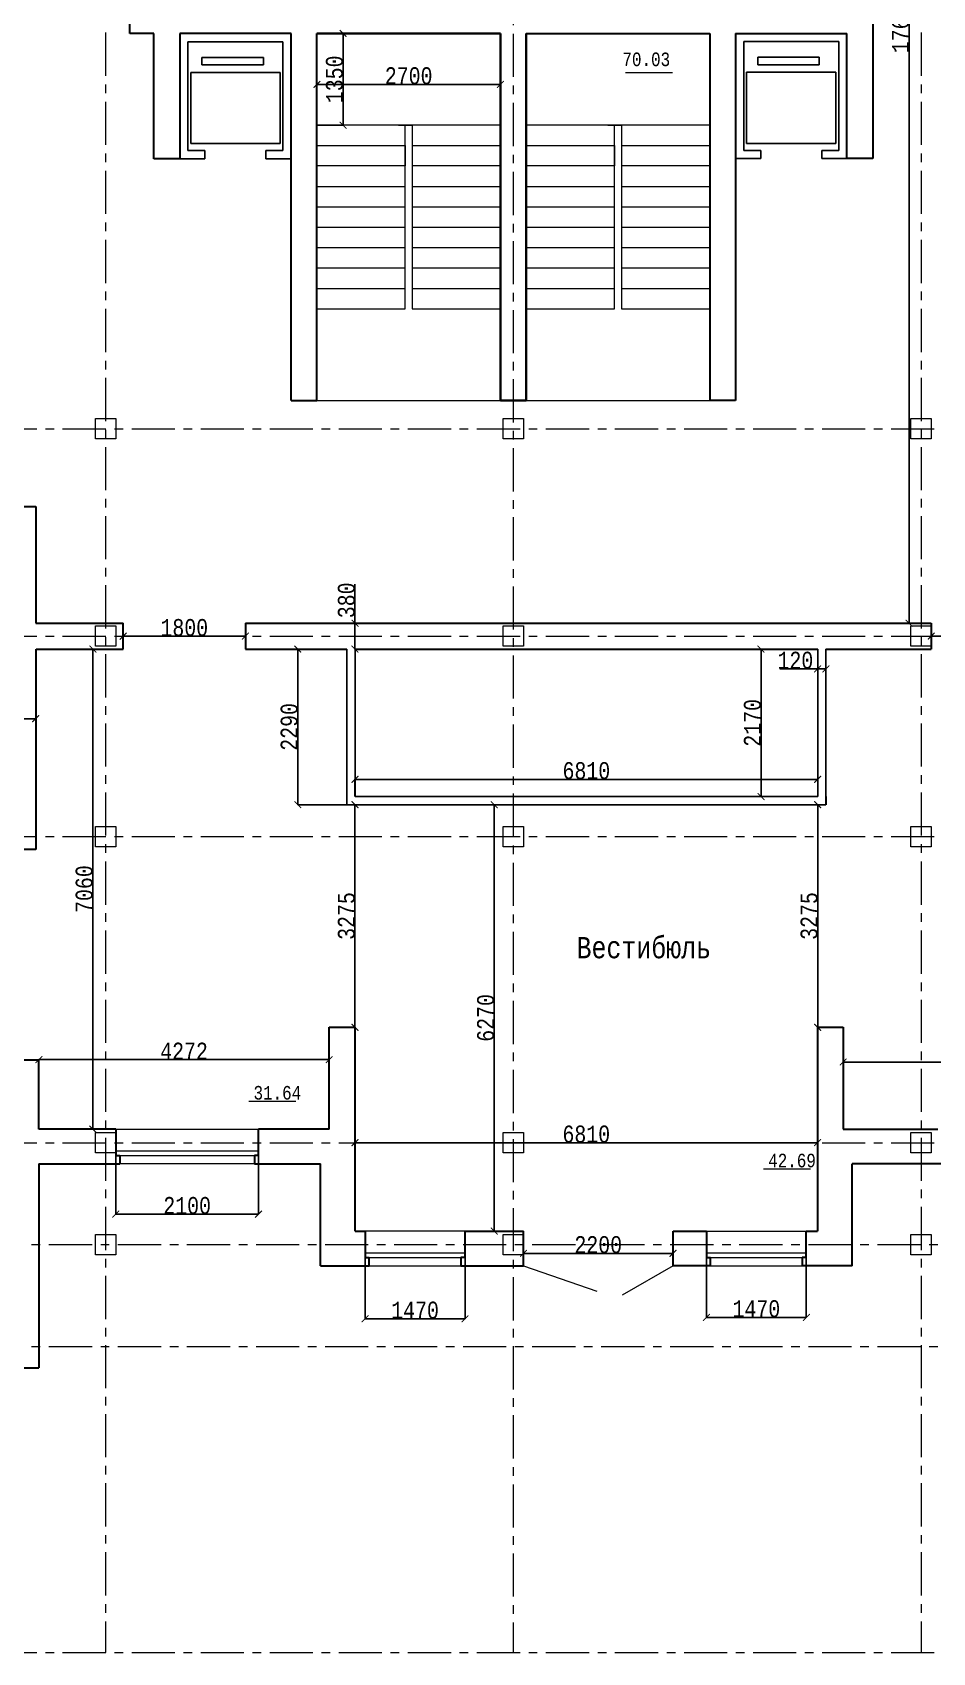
# Model space of a CAD drawing. Header units: millimetres. Extents: x -689206 to 4969298, y -1019800 to 703299.
# Drawn here: x 335477 to 348724, y 657158 to 680988 of the extents above; entities that cross this region are included whole.
import ezdxf

# ---------------------------------------------------------------- set-up
doc = ezdxf.new("R2010")
doc.units = ezdxf.units.MM
doc.linetypes.add('осеваяX2', pattern=[101.6, 63.5, -12.7, 12.7, -12.7])
for name, color, linetype, lineweight in [('несущие', 7, 'Continuous', 30), ('ОКНА', 250, 'Continuous', 20), ('РАЗМЕРЫ', 7, 'Continuous', 9), ('стены', 7, 'Continuous', 20)]:
    doc.layers.add(name, color=color, linetype=linetype, lineweight=lineweight)
doc.styles.add('Аннотативный', font='isocteur.ttf', dxfattribs={"width": 0.7, "height": 250})
doc.dimstyles.new('Аннотативный', dxfattribs={"dimscale": 0, "dimtxt": 250, "dimasz": 100, "dimexe": 1.25, "dimexo": 0.625, "dimtad": 1, "dimdec": 0, "dimtxsty": 'Аннотативный', "dimblk": 'ARCHTICK', "dimcen": 2.5, "dimadec": 0, "dimazin": 0, "dimtfac": 1, "dimtdec": 0, "dimtmove": 0, "dimatfit": 3, "dimfxl": 1, "dimarcsym": 0})

# ---------------------------------------------------------------- blocks, each defined once
blk = doc.blocks.new('_ArchTick')
at = {"color": 0, "linetype": 'ByBlock', "const_width": 0.15}
blk.add_lwpolyline([(-0.5, -0.5), (0.5, 0.5)], dxfattribs=at)
blk = doc.blocks.new('*D90')
at = {"layer": 'Defpoints', "color": 0, "lineweight": 20, "transparency": 16777216}
for p in [(347033, 671918), (346199, 669749), (347033, 669749)]:
    blk.add_point(p, dxfattribs=at)
at = {"layer": 'стены', "color": 0, "lineweight": -2, "transparency": 16777216}
for p, q in [((347033, 671918), (346198, 671918)), ((346199, 671918), (346199, 669749)), ((347033, 669749), (346198, 669749))]:
    blk.add_line(p, q, dxfattribs=at)
at = {"layer": 'стены', "color": 0, "lineweight": -2, "transparency": 16777216, "xscale": 100, "yscale": 100, "zscale": 100}
for p, rotation in [((346199, 671918), 90), ((346199, 669749), 270)]:
    blk.add_blockref('_ArchTick', p, dxfattribs=dict(at, rotation=rotation))
at = {"layer": 'стены', "color": 0, "lineweight": 13, "transparency": 16777216, "insert": (346074, 670833), "char_height": 250, "attachment_point": 5, "rotation": 90, "style": 'Аннотативный'}
blk.add_mtext('2170', dxfattribs=at)
blk = doc.blocks.new('*D91')
at = {"layer": 'Defpoints', "color": 0, "lineweight": 20, "transparency": 16777216}
for p in [(340224, 670002), (340224, 669749), (347033, 669749)]:
    blk.add_point(p, dxfattribs=at)
at = {"layer": 'стены', "color": 0, "lineweight": -2, "transparency": 16777216}
for p, q in [((340224, 669750), (340224, 670003)), ((347033, 670002), (340224, 670002)), ((347033, 669750), (347033, 670003))]:
    blk.add_line(p, q, dxfattribs=at)
at = {"layer": 'стены', "color": 0, "lineweight": -2, "transparency": 16777216, "xscale": 100, "yscale": 100, "zscale": 100, "rotation": 180}
blk.add_blockref('_ArchTick', (340224, 670002), dxfattribs=at)
at = {"layer": 'стены', "color": 0, "lineweight": -2, "transparency": 16777216, "xscale": 100, "yscale": 100, "zscale": 100}
blk.add_blockref('_ArchTick', (347033, 670002), dxfattribs=at)
at = {"layer": 'стены', "color": 0, "lineweight": 13, "transparency": 16777216, "insert": (343629, 670128), "char_height": 250, "attachment_point": 5, "style": 'Аннотативный'}
blk.add_mtext('6810', dxfattribs=at)
blk = doc.blocks.new('*D89')
at = {"layer": 'Defpoints', "color": 0, "lineweight": 20, "transparency": 16777216}
for p in [(336812, 672108), (336812, 672108), (338612, 672108)]:
    blk.add_point(p, dxfattribs=at)
at = {"layer": 'стены', "color": 0, "lineweight": -2, "transparency": 16777216}
for p, q in [((336812, 672108), (336812, 672109)), ((338612, 672108), (336812, 672108)), ((338612, 672108), (338612, 672109))]:
    blk.add_line(p, q, dxfattribs=at)
at = {"layer": 'стены', "color": 0, "lineweight": -2, "transparency": 16777216, "xscale": 100, "yscale": 100, "zscale": 100, "rotation": 180}
blk.add_blockref('_ArchTick', (336812, 672108), dxfattribs=at)
at = {"layer": 'стены', "color": 0, "lineweight": -2, "transparency": 16777216, "xscale": 100, "yscale": 100, "zscale": 100}
blk.add_blockref('_ArchTick', (338612, 672108), dxfattribs=at)
at = {"layer": 'стены', "color": 0, "lineweight": 13, "transparency": 16777216, "insert": (337712, 672233), "char_height": 250, "attachment_point": 5, "style": 'Аннотативный'}
blk.add_mtext('1800', dxfattribs=at)
blk = doc.blocks.new('*D97')
at = {"layer": 'Defpoints', "color": 0, "lineweight": 20, "transparency": 16777216}
for p in [(339382, 671918), (340104, 671918), (340104, 669629)]:
    blk.add_point(p, dxfattribs=at)
at = {"layer": 'стены', "color": 0, "lineweight": -2, "transparency": 16777216}
for p, q in [((340104, 671918), (339381, 671918)), ((339382, 669629), (339382, 671918)), ((340104, 669629), (339381, 669629))]:
    blk.add_line(p, q, dxfattribs=at)
at = {"layer": 'стены', "color": 0, "lineweight": -2, "transparency": 16777216, "xscale": 100, "yscale": 100, "zscale": 100}
for p, rotation in [((339382, 671918), 90), ((339382, 669629), 270)]:
    blk.add_blockref('_ArchTick', p, dxfattribs=dict(at, rotation=rotation))
at = {"layer": 'стены', "color": 0, "lineweight": 13, "transparency": 16777216, "insert": (339257, 670773), "char_height": 250, "attachment_point": 5, "rotation": 90, "style": 'Аннотативный'}
blk.add_mtext('2290', dxfattribs=at)
blk = doc.blocks.new('*D98')
at = {"layer": 'Defpoints', "color": 0, "lineweight": 20, "transparency": 16777216}
for p in [(339844, 665879), (335572, 665188), (339844, 665188)]:
    blk.add_point(p, dxfattribs=at)
at = {"layer": 'стены', "color": 0, "lineweight": -2, "transparency": 16777216}
for p, q in [((335572, 665188), (335572, 665880)), ((335572, 665879), (339844, 665879)), ((339844, 665188), (339844, 665880))]:
    blk.add_line(p, q, dxfattribs=at)
at = {"layer": 'стены', "color": 0, "lineweight": -2, "transparency": 16777216, "xscale": 100, "yscale": 100, "zscale": 100, "rotation": 180}
blk.add_blockref('_ArchTick', (335572, 665879), dxfattribs=at)
at = {"layer": 'стены', "color": 0, "lineweight": -2, "transparency": 16777216, "xscale": 100, "yscale": 100, "zscale": 100}
blk.add_blockref('_ArchTick', (339844, 665879), dxfattribs=at)
at = {"layer": 'стены', "color": 0, "lineweight": 13, "transparency": 16777216, "insert": (337708, 666004), "char_height": 250, "attachment_point": 5, "style": 'Аннотативный'}
blk.add_mtext('4272', dxfattribs=at)
blk = doc.blocks.new('*D99')
at = {"layer": 'Defpoints', "color": 0, "lineweight": 20, "transparency": 16777216}
for p in [(351681, 665844), (347409, 665176), (351681, 665176)]:
    blk.add_point(p, dxfattribs=at)
at = {"layer": 'стены', "color": 0, "lineweight": -2, "transparency": 16777216}
for p, q in [((347409, 665177), (347409, 665845)), ((347409, 665844), (351681, 665844)), ((351681, 665177), (351681, 665845))]:
    blk.add_line(p, q, dxfattribs=at)
at = {"layer": 'стены', "color": 0, "lineweight": -2, "transparency": 16777216, "xscale": 100, "yscale": 100, "zscale": 100, "rotation": 180}
blk.add_blockref('_ArchTick', (347409, 665844), dxfattribs=at)
at = {"layer": 'стены', "color": 0, "lineweight": -2, "transparency": 16777216, "xscale": 100, "yscale": 100, "zscale": 100}
blk.add_blockref('_ArchTick', (351681, 665844), dxfattribs=at)
at = {"layer": 'стены', "color": 0, "lineweight": 13, "transparency": 16777216, "insert": (349545, 665969), "char_height": 250, "attachment_point": 5, "style": 'Аннотативный'}
blk.add_mtext('4272', dxfattribs=at)
blk = doc.blocks.new('*D61')
at = {"layer": 'Defpoints', "color": 0, "lineweight": 20, "transparency": 16777216}
for p in [(340224, 669629), (340224, 669629), (340224, 666355)]:
    blk.add_point(p, dxfattribs=at)
at = {"layer": 'стены', "color": 0, "lineweight": -2, "transparency": 16777216}
for p, q in [((340224, 666355), (340224, 669629)), ((340225, 669629), (340226, 669629)), ((340225, 666355), (340226, 666355))]:
    blk.add_line(p, q, dxfattribs=at)
at = {"layer": 'стены', "color": 0, "lineweight": -2, "transparency": 16777216, "xscale": 100, "yscale": 100, "zscale": 100}
for p, rotation in [((340224, 669629), 90), ((340224, 666355), 270)]:
    blk.add_blockref('_ArchTick', p, dxfattribs=dict(at, rotation=rotation))
at = {"layer": 'стены', "color": 0, "lineweight": 13, "transparency": 16777216, "insert": (340099, 667992), "char_height": 250, "attachment_point": 5, "rotation": 90, "style": 'Аннотативный'}
blk.add_mtext('3275', dxfattribs=at)
blk = doc.blocks.new('*D62')
at = {"layer": 'Defpoints', "color": 0, "lineweight": 20, "transparency": 16777216}
for p in [(347033, 669629), (347033, 669629), (347031, 666355)]:
    blk.add_point(p, dxfattribs=at)
at = {"layer": 'стены', "color": 0, "lineweight": -2, "transparency": 16777216}
for p, q in [((347033, 666355), (347033, 669629)), ((347034, 669629), (347034, 669629)), ((347032, 666355), (347034, 666355))]:
    blk.add_line(p, q, dxfattribs=at)
at = {"layer": 'стены', "color": 0, "lineweight": -2, "transparency": 16777216, "xscale": 100, "yscale": 100, "zscale": 100}
for p, rotation in [((347033, 669629), 90), ((347033, 666355), 270)]:
    blk.add_blockref('_ArchTick', p, dxfattribs=dict(at, rotation=rotation))
at = {"layer": 'стены', "color": 0, "lineweight": 13, "transparency": 16777216, "insert": (346908, 667992), "char_height": 250, "attachment_point": 5, "rotation": 90, "style": 'Аннотативный'}
blk.add_mtext('3275', dxfattribs=at)
blk = doc.blocks.new('*D71')
at = {"layer": 'Defpoints', "color": 0, "lineweight": 20, "transparency": 16777216}
for p in [(347033, 671918), (347153, 671918), (347033, 671626)]:
    blk.add_point(p, dxfattribs=at)
at = {"layer": 'стены', "color": 0, "lineweight": -2, "transparency": 16777216}
for p, q in [((347033, 671917), (347033, 671625)), ((347153, 671917), (347153, 671625)), ((347033, 671626), (346477, 671626)), ((347153, 671626), (347033, 671626))]:
    blk.add_line(p, q, dxfattribs=at)
at = {"layer": 'стены', "color": 0, "lineweight": -2, "transparency": 16777216, "xscale": 100, "yscale": 100, "zscale": 100, "rotation": 180}
blk.add_blockref('_ArchTick', (347033, 671626), dxfattribs=at)
at = {"layer": 'стены', "color": 0, "lineweight": -2, "transparency": 16777216, "xscale": 100, "yscale": 100, "zscale": 100}
blk.add_blockref('_ArchTick', (347153, 671626), dxfattribs=at)
at = {"layer": 'стены', "color": 0, "lineweight": 20, "transparency": 16777216, "insert": (346705, 671752), "char_height": 250, "attachment_point": 5, "style": 'Аннотативный'}
blk.add_mtext('120', dxfattribs=at)
blk = doc.blocks.new('*D72')
at = {"layer": 'Defpoints', "color": 0, "lineweight": 20, "transparency": 16777216}
for p in [(340224, 672298), (340224, 672298), (340224, 671918)]:
    blk.add_point(p, dxfattribs=at)
at = {"layer": 'стены', "color": 0, "lineweight": -2, "transparency": 16777216}
for p, q in [((340224, 672298), (340224, 672872)), ((340224, 671918), (340224, 672298)), ((340225, 672298), (340226, 672298)), ((340225, 671918), (340226, 671918))]:
    blk.add_line(p, q, dxfattribs=at)
at = {"layer": 'стены', "color": 0, "lineweight": -2, "transparency": 16777216, "xscale": 100, "yscale": 100, "zscale": 100}
for p, rotation in [((340224, 672298), 90), ((340224, 671918), 270)]:
    blk.add_blockref('_ArchTick', p, dxfattribs=dict(at, rotation=rotation))
at = {"layer": 'стены', "color": 0, "lineweight": 13, "transparency": 16777216, "insert": (340099, 672635), "char_height": 250, "attachment_point": 5, "rotation": 90, "style": 'Аннотативный'}
blk.add_mtext('380', dxfattribs=at)
blk = doc.blocks.new('*D187')
at = {"layer": 'Defpoints', "color": 0, "lineweight": 20, "transparency": 16777216}
for p in [(339664, 680223), (339664, 679623), (342364, 679623)]:
    blk.add_point(p, dxfattribs=at)
at = {"layer": 'РАЗМЕРЫ', "color": 0, "lineweight": -2, "transparency": 16777216}
for p, q in [((339664, 679624), (339664, 680225)), ((342364, 680223), (339664, 680223)), ((342364, 679624), (342364, 680225))]:
    blk.add_line(p, q, dxfattribs=at)
at = {"layer": 'РАЗМЕРЫ', "color": 0, "lineweight": -2, "transparency": 16777216, "xscale": 100, "yscale": 100, "zscale": 100, "rotation": 180}
blk.add_blockref('_ArchTick', (339664, 680223), dxfattribs=at)
at = {"layer": 'РАЗМЕРЫ', "color": 0, "lineweight": -2, "transparency": 16777216, "xscale": 100, "yscale": 100, "zscale": 100}
blk.add_blockref('_ArchTick', (342364, 680223), dxfattribs=at)
at = {"layer": 'РАЗМЕРЫ', "color": 0, "lineweight": 13, "transparency": 16777216, "insert": (341014, 680349), "char_height": 250, "attachment_point": 5, "style": 'Аннотативный'}
blk.add_mtext('2700', dxfattribs=at)
blk = doc.blocks.new('*D188')
at = {"layer": 'Defpoints', "color": 0, "lineweight": 20, "transparency": 16777216}
for p in [(339664, 680973), (340049, 680973), (339664, 679623)]:
    blk.add_point(p, dxfattribs=at)
at = {"layer": 'РАЗМЕРЫ', "color": 0, "lineweight": -2, "transparency": 16777216}
for p, q in [((339665, 680973), (340050, 680973)), ((340049, 679623), (340049, 680973)), ((339665, 679623), (340050, 679623))]:
    blk.add_line(p, q, dxfattribs=at)
at = {"layer": 'РАЗМЕРЫ', "color": 0, "lineweight": -2, "transparency": 16777216, "xscale": 100, "yscale": 100, "zscale": 100}
for p, rotation in [((340049, 680973), 90), ((340049, 679623), 270)]:
    blk.add_blockref('_ArchTick', p, dxfattribs=dict(at, rotation=rotation))
at = {"layer": 'РАЗМЕРЫ', "color": 0, "lineweight": 13, "transparency": 16777216, "insert": (339923, 680298), "char_height": 250, "attachment_point": 5, "rotation": 90, "style": 'Аннотативный'}
blk.add_mtext('1350', dxfattribs=at)
blk = doc.blocks.new('*D223')
at = {"layer": 'Defpoints', "color": 0, "lineweight": 20, "transparency": 16777216}
for p in [(340224, 664658), (340224, 664658), (347031, 664658)]:
    blk.add_point(p, dxfattribs=at)
at = {"layer": 'РАЗМЕРЫ', "color": 0, "lineweight": -2, "transparency": 16777216}
for p, q in [((340224, 664658), (340224, 664659)), ((347031, 664658), (340224, 664658)), ((347031, 664658), (347031, 664659))]:
    blk.add_line(p, q, dxfattribs=at)
at = {"layer": 'РАЗМЕРЫ', "color": 0, "lineweight": -2, "transparency": 16777216, "xscale": 100, "yscale": 100, "zscale": 100, "rotation": 180}
blk.add_blockref('_ArchTick', (340224, 664658), dxfattribs=at)
at = {"layer": 'РАЗМЕРЫ', "color": 0, "lineweight": -2, "transparency": 16777216, "xscale": 100, "yscale": 100, "zscale": 100}
blk.add_blockref('_ArchTick', (347031, 664658), dxfattribs=at)
at = {"layer": 'РАЗМЕРЫ', "color": 0, "lineweight": 13, "transparency": 16777216, "insert": (343628, 664783), "char_height": 250, "attachment_point": 5, "style": 'Аннотативный'}
blk.add_mtext('6810', dxfattribs=at)
blk = doc.blocks.new('*D224')
at = {"layer": 'Defpoints', "color": 0, "lineweight": 20, "transparency": 16777216}
for p in [(342274, 669629), (342274, 669629), (342274, 663358)]:
    blk.add_point(p, dxfattribs=at)
at = {"layer": 'РАЗМЕРЫ', "color": 0, "lineweight": -2, "transparency": 16777216}
for p, q in [((342274, 669629), (342275, 669629)), ((342274, 663358), (342274, 669629)), ((342274, 663358), (342275, 663358))]:
    blk.add_line(p, q, dxfattribs=at)
at = {"layer": 'РАЗМЕРЫ', "color": 0, "lineweight": -2, "transparency": 16777216, "xscale": 100, "yscale": 100, "zscale": 100}
for p, rotation in [((342274, 669629), 90), ((342274, 663358), 270)]:
    blk.add_blockref('_ArchTick', p, dxfattribs=dict(at, rotation=rotation))
at = {"layer": 'РАЗМЕРЫ', "color": 0, "lineweight": 13, "transparency": 16777216, "insert": (342148, 666493), "char_height": 250, "attachment_point": 5, "rotation": 90, "style": 'Аннотативный'}
blk.add_mtext('6270', dxfattribs=at)
blk = doc.blocks.new('*D247')
at = {"layer": 'Defpoints', "color": 0, "linetype": 'ByBlock', "lineweight": 20, "transparency": 16777216}
for p in [(340373, 663358), (341843, 663358), (341843, 662067)]:
    blk.add_point(p, dxfattribs=at)
at = {"layer": 'РАЗМЕРЫ', "color": 0, "linetype": 'ByBlock', "lineweight": -2, "transparency": 16777216}
for p, q in [((340373, 663357), (340373, 662066)), ((341843, 663357), (341843, 662066)), ((340373, 662067), (341843, 662067))]:
    blk.add_line(p, q, dxfattribs=at)
at = {"layer": 'РАЗМЕРЫ', "color": 0, "linetype": 'ByBlock', "lineweight": -2, "transparency": 16777216, "xscale": 100, "yscale": 100, "zscale": 100, "rotation": 180}
blk.add_blockref('_ArchTick', (340373, 662067), dxfattribs=at)
at = {"layer": 'РАЗМЕРЫ', "color": 0, "linetype": 'ByBlock', "lineweight": -2, "transparency": 16777216, "xscale": 100, "yscale": 100, "zscale": 100}
blk.add_blockref('_ArchTick', (341843, 662067), dxfattribs=at)
at = {"layer": 'РАЗМЕРЫ', "color": 0, "linetype": 'ByBlock', "lineweight": 13, "transparency": 16777216, "insert": (341108, 662193), "char_height": 250, "attachment_point": 5, "style": 'Аннотативный'}
blk.add_mtext('1470', dxfattribs=at)
blk = doc.blocks.new('*D248')
at = {"layer": 'Defpoints', "color": 0, "linetype": 'ByBlock', "lineweight": 20, "transparency": 16777216}
for p in [(345396, 663358), (346866, 663358), (346866, 662088)]:
    blk.add_point(p, dxfattribs=at)
at = {"layer": 'РАЗМЕРЫ', "color": 0, "linetype": 'ByBlock', "lineweight": -2, "transparency": 16777216}
for p, q in [((345396, 663357), (345396, 662087)), ((346866, 663357), (346866, 662087)), ((345396, 662088), (346866, 662088))]:
    blk.add_line(p, q, dxfattribs=at)
at = {"layer": 'РАЗМЕРЫ', "color": 0, "linetype": 'ByBlock', "lineweight": -2, "transparency": 16777216, "xscale": 100, "yscale": 100, "zscale": 100, "rotation": 180}
blk.add_blockref('_ArchTick', (345396, 662088), dxfattribs=at)
at = {"layer": 'РАЗМЕРЫ', "color": 0, "linetype": 'ByBlock', "lineweight": -2, "transparency": 16777216, "xscale": 100, "yscale": 100, "zscale": 100}
blk.add_blockref('_ArchTick', (346866, 662088), dxfattribs=at)
at = {"layer": 'РАЗМЕРЫ', "color": 0, "linetype": 'ByBlock', "lineweight": 13, "transparency": 16777216, "insert": (346131, 662214), "char_height": 250, "attachment_point": 5, "style": 'Аннотативный'}
blk.add_mtext('1470', dxfattribs=at)
blk = doc.blocks.new('*D263')
at = {"layer": 'Defpoints', "color": 0, "linetype": 'ByBlock', "lineweight": 20, "transparency": 16777216}
for p in [(342704, 663158), (342704, 663030), (344904, 663103)]:
    blk.add_point(p, dxfattribs=at)
at = {"layer": 'РАЗМЕРЫ', "color": 0, "linetype": 'ByBlock', "lineweight": -2, "transparency": 16777216}
for p, q in [((342704, 663157), (342704, 663029)), ((344904, 663030), (342704, 663030)), ((344904, 663102), (344904, 663029))]:
    blk.add_line(p, q, dxfattribs=at)
at = {"layer": 'РАЗМЕРЫ', "color": 0, "linetype": 'ByBlock', "lineweight": -2, "transparency": 16777216, "xscale": 100, "yscale": 100, "zscale": 100, "rotation": 180}
blk.add_blockref('_ArchTick', (342704, 663030), dxfattribs=at)
at = {"layer": 'РАЗМЕРЫ', "color": 0, "linetype": 'ByBlock', "lineweight": -2, "transparency": 16777216, "xscale": 100, "yscale": 100, "zscale": 100}
blk.add_blockref('_ArchTick', (344904, 663030), dxfattribs=at)
at = {"layer": 'РАЗМЕРЫ', "color": 0, "linetype": 'ByBlock', "lineweight": 13, "transparency": 16777216, "insert": (343804, 663156), "char_height": 250, "attachment_point": 5, "style": 'Аннотативный'}
blk.add_mtext('2200', dxfattribs=at)
blk = doc.blocks.new('*D264')
at = {"layer": 'Defpoints', "color": 0, "linetype": 'ByBlock', "lineweight": 20, "transparency": 16777216}
for p in [(336704, 664858), (338804, 664858), (338804, 663607)]:
    blk.add_point(p, dxfattribs=at)
at = {"layer": 'РАЗМЕРЫ', "color": 0, "linetype": 'ByBlock', "lineweight": -2, "transparency": 16777216}
for p, q in [((336704, 664857), (336704, 663605)), ((338804, 664857), (338804, 663605)), ((336704, 663607), (338804, 663607))]:
    blk.add_line(p, q, dxfattribs=at)
at = {"layer": 'РАЗМЕРЫ', "color": 0, "linetype": 'ByBlock', "lineweight": -2, "transparency": 16777216, "xscale": 100, "yscale": 100, "zscale": 100, "rotation": 180}
blk.add_blockref('_ArchTick', (336704, 663607), dxfattribs=at)
at = {"layer": 'РАЗМЕРЫ', "color": 0, "linetype": 'ByBlock', "lineweight": -2, "transparency": 16777216, "xscale": 100, "yscale": 100, "zscale": 100}
blk.add_blockref('_ArchTick', (338804, 663607), dxfattribs=at)
at = {"layer": 'РАЗМЕРЫ', "color": 0, "linetype": 'ByBlock', "lineweight": 13, "transparency": 16777216, "insert": (337754, 663732), "char_height": 250, "attachment_point": 5, "style": 'Аннотативный'}
blk.add_mtext('2100', dxfattribs=at)
blk = doc.blocks.new('*D281')
at = {"layer": 'Defpoints', "color": 0, "linetype": 'ByBlock', "lineweight": 20, "transparency": 16777216}
for p in [(336139, 671918), (336366, 671918), (336138, 664858)]:
    blk.add_point(p, dxfattribs=at)
at = {"layer": 'РАЗМЕРЫ', "color": 0, "linetype": 'ByBlock', "lineweight": -2, "transparency": 16777216}
for p, q in [((336139, 671918), (336367, 671918)), ((336365, 664858), (336366, 671918)), ((336139, 664858), (336367, 664858))]:
    blk.add_line(p, q, dxfattribs=at)
at = {"layer": 'РАЗМЕРЫ', "color": 0, "linetype": 'ByBlock', "lineweight": -2, "transparency": 16777216, "xscale": 100, "yscale": 100, "zscale": 100}
for p, rotation in [((336366, 671918), 89.99630299813984), ((336365, 664858), 269.9963029981398)]:
    blk.add_blockref('_ArchTick', p, dxfattribs=dict(at, rotation=rotation))
at = {"layer": 'РАЗМЕРЫ', "color": 0, "linetype": 'ByBlock', "lineweight": 13, "transparency": 16777216, "insert": (336240, 668388), "char_height": 250, "attachment_point": 5, "rotation": 89.9963, "style": 'Аннотативный'}
blk.add_mtext('7060', dxfattribs=at)
blk = doc.blocks.new('*D283')
at = {"layer": 'Defpoints', "color": 0, "linetype": 'ByBlock', "lineweight": 20, "transparency": 16777216}
for p in [(335149, 670894), (335149, 670894), (335525, 670893)]:
    blk.add_point(p, dxfattribs=at)
at = {"layer": 'РАЗМЕРЫ', "color": 0, "linetype": 'ByBlock', "lineweight": -2, "transparency": 16777216}
for p, q in [((335149, 670894), (334575, 670894)), ((335149, 670895), (335149, 670896)), ((335525, 670894), (335149, 670894)), ((335525, 670894), (335525, 670896))]:
    blk.add_line(p, q, dxfattribs=at)
at = {"layer": 'РАЗМЕРЫ', "color": 0, "linetype": 'ByBlock', "lineweight": -2, "transparency": 16777216, "xscale": 100, "yscale": 100, "zscale": 100, "rotation": 180}
blk.add_blockref('_ArchTick', (335149, 670894), dxfattribs=at)
at = {"layer": 'РАЗМЕРЫ', "color": 0, "linetype": 'ByBlock', "lineweight": -2, "transparency": 16777216, "xscale": 100, "yscale": 100, "zscale": 100}
blk.add_blockref('_ArchTick', (335525, 670894), dxfattribs=at)
at = {"layer": 'РАЗМЕРЫ', "color": 0, "linetype": 'ByBlock', "lineweight": 13, "transparency": 16777216, "insert": (334812, 671020), "char_height": 250, "attachment_point": 5, "style": 'Аннотативный'}
blk.add_mtext('380', dxfattribs=at)
blk = doc.blocks.new('*D286')
at = {"layer": 'Defpoints', "color": 0, "linetype": 'ByBlock', "lineweight": 20, "transparency": 16777216}
for p in [(342554, 689942), (348379, 689942), (342554, 672298)]:
    blk.add_point(p, dxfattribs=at)
at = {"layer": 'РАЗМЕРЫ', "color": 0, "linetype": 'ByBlock', "lineweight": -2, "transparency": 16777216}
for p, q in [((342555, 689942), (348380, 689942)), ((348379, 672298), (348379, 689942)), ((342555, 672298), (348380, 672298))]:
    blk.add_line(p, q, dxfattribs=at)
at = {"layer": 'РАЗМЕРЫ', "color": 0, "linetype": 'ByBlock', "lineweight": -2, "transparency": 16777216, "xscale": 100, "yscale": 100, "zscale": 100}
for p, rotation in [((348379, 689942), 90), ((348379, 672298), 270)]:
    blk.add_blockref('_ArchTick', p, dxfattribs=dict(at, rotation=rotation))
at = {"layer": 'РАЗМЕРЫ', "color": 0, "linetype": 'ByBlock', "lineweight": 13, "transparency": 16777216, "insert": (348253, 681120), "char_height": 250, "attachment_point": 5, "rotation": 90, "style": 'Аннотативный'}
blk.add_mtext('17645', dxfattribs=at)
blk = doc.blocks.new('*D483')
at = {"layer": 'Defpoints', "color": 0, "linetype": 'ByBlock', "lineweight": 20, "transparency": 16777216}
for p in [(348704, 672109), (348704, 672109), (350504, 672108)]:
    blk.add_point(p, dxfattribs=at)
at = {"layer": 'РАЗМЕРЫ', "color": 0, "linetype": 'ByBlock', "lineweight": -2, "transparency": 16777216}
for p, q in [((348704, 672109), (348704, 672110)), ((350504, 672109), (348704, 672109)), ((350504, 672108), (350504, 672110))]:
    blk.add_line(p, q, dxfattribs=at)
at = {"layer": 'РАЗМЕРЫ', "color": 0, "linetype": 'ByBlock', "lineweight": -2, "transparency": 16777216, "xscale": 100, "yscale": 100, "zscale": 100, "rotation": 180}
blk.add_blockref('_ArchTick', (348704, 672109), dxfattribs=at)
at = {"layer": 'РАЗМЕРЫ', "color": 0, "linetype": 'ByBlock', "lineweight": -2, "transparency": 16777216, "xscale": 100, "yscale": 100, "zscale": 100}
blk.add_blockref('_ArchTick', (350504, 672109), dxfattribs=at)
at = {"layer": 'РАЗМЕРЫ', "color": 0, "linetype": 'ByBlock', "lineweight": 20, "transparency": 16777216, "insert": (349604, 672234), "char_height": 250, "attachment_point": 5, "style": 'Аннотативный'}
blk.add_mtext('1800', dxfattribs=at)

msp = doc.modelspace()

# ---------------------------------------------------------------- linework, layer by layer
at = {"layer": 'несущие'}
for p, q in [((336908.4, 680969.7), (336908.4, 681349.8)), ((347844.2, 681349.8), (347844.2, 679133.4)), ((337264.2, 680969.7), (336908.4, 680969.7)), ((337264.2, 679129.7), (337264.2, 680969.7)), ((339284.2, 680969.7), (337644.2, 680969.7)), ((337644.2, 680969.7), (337644.2, 679129.7)), ((339284.2, 680969.7), (339284.2, 680973.4)), ((339284.2, 675573.4), (339284.2, 680969.7)), ((339664.2, 675573.4), (339664.2, 680973.4)), ((339664.2, 680973.4), (342364.2, 680973.4)), ((342364.2, 680973.4), (339664.2, 680973.4)), ((339664.2, 680973.4), (341014.2, 680973.4)), ((342364.2, 680973.4), (342364.2, 675573.4)), ((342364.2, 680969.7), (342364.2, 680973.4)), ((342364.2, 675573.4), (342364.2, 680969.7)), ((342744.2, 675573.4), (342744.2, 680973.4)), ((342744.2, 680973.4), (345444.2, 680973.4)), ((342744.2, 680973.4), (342744.2, 675573.4)), ((345444.2, 680973.4), (345444.2, 675573.4)), ((345824.2, 680973.4), (345824.2, 675573.4)), ((345824.2, 680973.4), (347464.2, 680973.4)), ((347464.2, 679133.4), (347464.2, 680973.4)), ((337644.2, 679129.7), (337264.2, 679129.7)), ((347844.2, 679133.4), (347464.2, 679133.4)), ((339284.2, 675573.4), (339664.2, 675573.4)), ((342744.2, 675573.4), (342364.2, 675573.4)), ((342364.2, 675573.4), (342744.2, 675573.4)), ((345824.2, 675573.4), (345444.2, 675573.4))]:
    msp.add_line(p, q, dxfattribs=at)
at = {"layer": 'несущие', "color": 0}
for p, q in [((336704.2, 664857.8), (335572.3, 664857.8)), ((336704.2, 664857.8), (336704.2, 664467.8)), ((339844.3, 664857.8), (338804.2, 664857.8)), ((347408.8, 664857.4), (348799.9, 664857.4)), ((336704.2, 664467.8), (336764.2, 664467.8)), ((336764.2, 664467.8), (336764.2, 664347.8)), ((335572.3, 664347.8), (336764.2, 664347.8)), ((338744.2, 664347.8), (339714.3, 664347.8)), ((339714.3, 662847.8), (339714.3, 664347.8)), ((347540.6, 662847.8), (347540.6, 664347.4)), ((348859.9, 664347.4), (347540.6, 664347.4)), ((340224.3, 663357.8), (340373.4, 663357.8)), ((341843.4, 663357.8), (342704.2, 663357.8)), ((342704.2, 662847.8), (342704.2, 663357.8)), ((344904.2, 662847.8), (344904.2, 663357.8)), ((344904.2, 663357.8), (345395.6, 663357.8)), ((346865.6, 663357.8), (347031, 663357.8)), ((339714.3, 662847.8), (340433.4, 662847.8)), ((341783.4, 662847.8), (342704.2, 662847.8)), ((345455.6, 662847.8), (344904.2, 662847.8)), ((347540.6, 662847.8), (346805.6, 662847.8))]:
    msp.add_line(p, q, dxfattribs=at)
at = {"layer": 'несущие', "lineweight": 30}
msp.add_line((334850.3, 661347.8), (335572.3, 661347.8), dxfattribs=at)
at = {"layer": 'ОКНА', "color": 0}
for p, q in [((336704.2, 664857.8), (338804.2, 664857.8)), ((338744.2, 664347.8), (336764.2, 664347.8)), ((341843.4, 663357.8), (340373.4, 663357.8)), ((344904.2, 663357.8), (345395.6, 663357.8)), ((345395.6, 663357.8), (346865.6, 663357.8)), ((340373.4, 662847.8), (340433.4, 662847.8)), ((340433.4, 662847.8), (341783.4, 662847.8)), ((341783.4, 662847.8), (341843.4, 662847.8)), ((345455.6, 662847.8), (346805.6, 662847.8))]:
    msp.add_line(p, q, dxfattribs=at)
at = {"layer": 'ОКНА'}
for p, q in [((336704.2, 664537.8), (338804.2, 664537.8)), ((336704.2, 664467.8), (338744.2, 664467.8)), ((340373.4, 663037.8), (341843.4, 663037.8)), ((340433.4, 662967.8), (341783.4, 662967.8)), ((345395.6, 663037.8), (346865.6, 663037.8)), ((345455.6, 662967.8), (346805.6, 662967.8))]:
    msp.add_line(p, q, dxfattribs=at)
at = {"layer": 'ОКНА', "color": 18, "lineweight": 30, "true_color": 0x000000}
for p, q in [((340373.4, 662967.8), (340433.4, 662967.8)), ((340433.4, 662847.8), (340433.4, 662967.8)), ((341843.4, 662967.8), (341783.4, 662967.8)), ((341783.4, 662967.8), (341783.4, 662847.8)), ((345395.6, 662967.8), (345455.6, 662967.8)), ((345455.6, 662847.8), (345455.6, 662967.8)), ((346865.6, 662967.8), (346805.6, 662967.8)), ((346805.6, 662967.8), (346805.6, 662847.8))]:
    msp.add_line(p, q, dxfattribs=at)
at = {"layer": 'РАЗМЕРЫ'}
for p, q in [((339664.2, 679623.4), (339664.2, 680973.4)), ((339664.2, 680973.4), (342364.2, 680973.4)), ((342364.2, 680973.4), (342364.2, 680823.4)), ((342744.2, 679623.4), (342744.2, 680973.4)), ((342744.2, 680973.4), (345444.2, 680973.4)), ((345444.2, 680973.4), (345444.2, 680823.4)), ((339664.2, 679623.4), (339664.2, 680823.4)), ((342364.2, 680823.4), (342364.2, 679623.4)), ((342744.2, 679623.4), (342744.2, 680823.4)), ((345444.2, 680823.4), (345444.2, 679623.4)), ((342364.2, 679623.4), (339664.2, 679623.4)), ((339664.2, 679623.4), (339664.2, 678423.4)), ((339664.2, 679623.4), (339664.2, 679323.4)), ((340864.2, 679623.4), (340964.2, 679623.4)), ((340964.2, 678423.4), (340964.2, 679623.4)), ((340964.2, 679623.4), (341064.2, 679623.4)), ((341064.2, 679623.4), (341064.2, 676923.4)), ((342364.2, 676923.4), (342364.2, 679623.4)), ((345444.2, 679623.4), (342744.2, 679623.4)), ((342744.2, 679623.4), (342744.2, 678423.4)), ((342744.2, 679623.4), (342744.2, 679323.4)), ((343944.2, 679623.4), (344044.2, 679623.4)), ((344044.2, 678423.4), (344044.2, 679623.4)), ((344044.2, 679623.4), (344144.2, 679623.4)), ((344144.2, 679623.4), (344144.2, 676923.4)), ((345444.2, 676923.4), (345444.2, 679623.4)), ((339664.2, 679323.4), (340964.2, 679323.4)), ((340964.2, 679323.4), (340964.2, 679023.4)), ((341064.2, 679323.4), (342364.2, 679323.4)), ((342744.2, 679323.4), (344044.2, 679323.4)), ((344044.2, 679323.4), (344044.2, 679023.4)), ((344144.2, 679323.4), (345444.2, 679323.4)), ((340964.2, 679023.4), (339664.2, 679023.4)), ((339664.2, 679023.4), (339664.2, 678723.4)), ((342364.2, 679023.4), (341064.2, 679023.4)), ((344044.2, 679023.4), (342744.2, 679023.4)), ((342744.2, 679023.4), (342744.2, 678723.4)), ((345444.2, 679023.4), (344144.2, 679023.4)), ((339664.2, 678723.4), (340964.2, 678723.4)), ((341064.2, 678723.4), (342364.2, 678723.4)), ((342744.2, 678723.4), (344044.2, 678723.4)), ((344144.2, 678723.4), (345444.2, 678723.4)), ((339664.2, 678423.4), (340964.2, 678423.4)), ((339664.2, 678423.4), (339664.2, 678123.4)), ((340964.2, 678123.4), (340964.2, 678423.4)), ((341064.2, 678423.4), (342364.2, 678423.4)), ((342744.2, 678423.4), (344044.2, 678423.4)), ((342744.2, 678423.4), (342744.2, 678123.4)), ((344044.2, 678123.4), (344044.2, 678423.4)), ((344144.2, 678423.4), (345444.2, 678423.4)), ((339664.2, 678123.4), (340964.2, 678123.4)), ((339664.2, 678123.4), (339664.2, 677823.4)), ((340964.2, 677823.4), (340964.2, 678123.4)), ((341064.2, 678123.4), (342364.2, 678123.4)), ((342744.2, 678123.4), (344044.2, 678123.4)), ((342744.2, 678123.4), (342744.2, 677823.4)), ((344044.2, 677823.4), (344044.2, 678123.4)), ((344144.2, 678123.4), (345444.2, 678123.4)), ((339664.2, 677823.4), (340964.2, 677823.4)), ((339664.2, 677823.4), (339664.2, 677523.4)), ((340964.2, 677523.4), (340964.2, 677823.4)), ((341064.2, 677823.4), (342364.2, 677823.4)), ((342744.2, 677823.4), (344044.2, 677823.4)), ((342744.2, 677823.4), (342744.2, 677523.4)), ((344044.2, 677523.4), (344044.2, 677823.4)), ((344144.2, 677823.4), (345444.2, 677823.4)), ((339664.2, 677523.4), (340964.2, 677523.4)), ((339664.2, 677523.4), (339664.2, 677223.4)), ((340964.2, 677223.4), (340964.2, 677523.4)), ((341064.2, 677523.4), (342364.2, 677523.4)), ((342744.2, 677523.4), (344044.2, 677523.4)), ((342744.2, 677523.4), (342744.2, 677223.4)), ((344044.2, 677223.4), (344044.2, 677523.4)), ((344144.2, 677523.4), (345444.2, 677523.4)), ((339664.2, 677223.4), (340964.2, 677223.4)), ((339664.2, 677223.4), (339664.2, 676923.4)), ((340964.2, 676923.4), (340964.2, 677223.4)), ((341064.2, 677223.4), (342364.2, 677223.4)), ((342744.2, 677223.4), (344044.2, 677223.4)), ((342744.2, 677223.4), (342744.2, 676923.4)), ((344044.2, 676923.4), (344044.2, 677223.4)), ((344144.2, 677223.4), (345444.2, 677223.4)), ((339664.2, 676923.4), (340964.2, 676923.4)), ((339664.2, 676923.4), (339664.2, 675573.4)), ((341064.2, 676923.4), (342364.2, 676923.4)), ((342364.2, 675573.4), (342364.2, 676923.4)), ((342744.2, 676923.4), (344044.2, 676923.4)), ((342744.2, 676923.4), (342744.2, 675573.4)), ((344144.2, 676923.4), (345444.2, 676923.4)), ((345444.2, 675573.4), (345444.2, 676923.4)), ((339664.2, 675573.4), (342364.2, 675573.4)), ((342744.2, 675573.4), (345444.2, 675573.4))]:
    msp.add_line(p, q, dxfattribs=at)
at = {"layer": 'РАЗМЕРЫ', "color": 114, "true_color": 0x139b48}
for p, q in [((344205.7, 680400.6), (344895, 680400.6)), ((338662.7, 665268.2), (339351.9, 665268.2)), ((346236.7, 664271.1), (346926, 664271.1))]:
    msp.add_line(p, q, dxfattribs=at)
at = {"layer": 'РАЗМЕРЫ', "lineweight": 30}
for p, q in [((335524.9, 668969.9), (330554.2, 668979.8)), ((338804.2, 664467.8), (338744.2, 664467.8)), ((338744.2, 664467.8), (338744.2, 664347.8))]:
    msp.add_line(p, q, dxfattribs=at)
at = {"layer": 'РАЗМЕРЫ', "color": 0}
for p, q in [((339844.3, 664857.8), (338804.2, 664857.8)), ((342704.2, 662847.8), (343783.6, 662471.5)), ((344904.2, 662847.8), (344154.1, 662414.7))]:
    msp.add_line(p, q, dxfattribs=at)
at = {"layer": 'РАЗМЕРЫ', "color": 7, "lineweight": 25, "true_color": 0xffffff}
msp.add_line((347030.6, 664174.5), (347031, 664174.5), dxfattribs=at)
at = {"layer": 'стены', "color": 1, "linetype": 'осеваяX2', "lineweight": 15, "ltscale": 10}
for p, q in [((336554.2, 701305.3), (336554.2, 657157.8)), ((348554.2, 701305.3), (348554.2, 657157.8)), ((342554.2, 693159.8), (342554.2, 657157.8)), ((312554.2, 675159.8), (384704.2, 675159.8)), ((312554.2, 672107.8), (384704.2, 672107.8)), ((312554.2, 669159.8), (384704.2, 669159.8)), ((312554.2, 664657.8), (384704.2, 664657.8)), ((312351.9, 663157.8), (384501.9, 663157.8)), ((312351.9, 661657.8), (384501.9, 661657.8)), ((312554.2, 657157.8), (384704.2, 657157.8))]:
    msp.add_line(p, q, dxfattribs=at)
at = {"layer": 'стены', "lineweight": 25}
for p, q in [((337644.2, 680969.7), (339284.2, 680969.7)), ((337764.2, 679249.7), (337764.2, 680849.7)), ((337764.2, 680849.7), (339164.2, 680849.7)), ((339164.2, 680849.7), (339164.2, 679249.7)), ((339284.2, 680969.7), (339284.2, 679129.7)), ((345824.2, 680973.4), (347464.2, 680973.4)), ((345824.2, 679133.4), (345824.2, 680973.4)), ((338876.2, 680619.7), (337970.2, 680619.7)), ((337970.2, 680619.7), (337970.2, 680509.7)), ((338876.2, 680509.7), (338876.2, 680619.7)), ((337806.2, 679352.7), (337806.2, 680399.7)), ((337806.2, 680399.7), (339122.2, 680399.7)), ((338876.2, 680509.7), (337970.2, 680509.7)), ((338876.2, 680509.7), (338673.7, 680509.7)), ((339122.2, 680399.7), (338876.2, 680399.7)), ((339122.2, 679352.7), (339122.2, 680399.7)), ((338014.2, 679249.7), (337764.2, 679249.7)), ((339122.2, 679352.7), (337806.2, 679352.7)), ((338014.2, 679249.7), (338014.2, 679129.7)), ((339164.2, 679249.7), (338914.2, 679249.7)), ((338914.2, 679249.7), (338914.2, 679129.7)), ((339164.2, 679249.7), (339122.2, 679249.7)), ((338014.2, 679129.7), (337644.2, 679129.7)), ((339284.2, 679129.7), (338914.2, 679129.7)), ((340104.3, 669629.2), (340104.3, 671917.8)), ((340224.3, 669749.2), (340224.3, 671917.8)), ((347033.2, 669749.2), (347033.2, 671917.8)), ((347153.2, 671917.8), (347153.2, 669749.2)), ((340224.3, 669749.2), (347033.2, 669749.2)), ((347153.2, 669629.2), (340104.3, 669629.2))]:
    msp.add_line(p, q, dxfattribs=at)
at = {"layer": 'стены', "color": 7, "lineweight": 25, "true_color": 0xffffff}
for p, q in [((337644.2, 679129.7), (337644.2, 680969.7)), ((347464.2, 680973.4), (347464.2, 679133.4))]:
    msp.add_line(p, q, dxfattribs=at)
at = {"layer": 'стены', "color": 18, "lineweight": 25, "true_color": 0x000000}
for p, q in [((345944.2, 679253.4), (345944.2, 680853.4)), ((345944.2, 680853.4), (347344.2, 680853.4)), ((347344.2, 680853.4), (347344.2, 679253.4)), ((347056.2, 680623.4), (346150.2, 680623.4)), ((346150.2, 680623.4), (346150.2, 680513.4)), ((347056.2, 680513.4), (347056.2, 680623.4)), ((345986.2, 679356.4), (345986.2, 680403.4)), ((345986.2, 680403.4), (347302.2, 680403.4)), ((347056.2, 680513.4), (346150.2, 680513.4)), ((347056.2, 680513.4), (346853.7, 680513.4)), ((347302.2, 680403.4), (347056.2, 680403.4)), ((347302.2, 679356.4), (347302.2, 680403.4)), ((346194.2, 679253.4), (345944.2, 679253.4)), ((347302.2, 679356.4), (345986.2, 679356.4)), ((346194.2, 679253.4), (346194.2, 679133.4)), ((347344.2, 679253.4), (347094.2, 679253.4)), ((347094.2, 679253.4), (347094.2, 679133.4)), ((347344.2, 679253.4), (347302.2, 679253.4)), ((346194.2, 679133.4), (345824.2, 679133.4)), ((347464.2, 679133.4), (347094.2, 679133.4))]:
    msp.add_line(p, q, dxfattribs=at)
at = {"layer": 'стены', "lineweight": 30}
for p, q in [((334304.2, 674013.8), (335524.9, 674013.8)), ((335524.9, 674013.8), (335524.9, 672297.8)), ((335524.9, 672297.8), (336812.3, 672297.8)), ((336812.3, 671917.8), (336812.3, 672297.8)), ((338612.3, 672297.8), (348704.3, 672297.8)), ((338612.3, 672297.8), (338612.3, 671917.8)), ((348704.3, 672297.8), (348704.3, 671917.8)), ((335524.9, 671917.9), (335524.9, 668969.9)), ((335530.8, 671917.9), (336812.3, 671917.8)), ((338612.3, 671917.8), (340104.3, 671917.8)), ((340224.3, 671917.8), (347033.2, 671917.8)), ((347153.2, 671917.8), (348704.3, 671917.8)), ((347153.2, 669749.2), (347153.2, 669629.2)), ((339844.3, 664857.8), (339844.3, 666355.1)), ((339844.5, 666355.1), (340224.3, 666355.1)), ((340224.3, 663357.8), (340224.3, 666355.1)), ((347031, 666355.1), (347031, 663357.8)), ((347031, 666355.1), (347407.8, 666355.1)), ((347407.8, 666355.1), (347408.8, 664857.4)), ((335054.3, 665878.8), (335564.3, 665878.8)), ((335572.3, 664857.8), (335572.3, 665870.8)), ((338804.2, 664467.8), (338804.2, 664857.8)), ((335572.3, 664347.8), (335572.3, 661347.8))]:
    msp.add_line(p, q, dxfattribs=at)
at = {"layer": 'стены', "color": 18, "lineweight": 30, "true_color": 0x000000}
for p, q in [((340373.4, 663357.8), (340373.4, 662967.8)), ((341843.4, 662967.8), (341843.4, 663357.8)), ((345395.6, 663357.8), (345395.6, 662967.8)), ((346865.6, 662967.8), (346865.6, 663357.8))]:
    msp.add_line(p, q, dxfattribs=at)
at = {"layer": 'стены', "color": 240, "true_color": 0xed1f24}
for points in [[(336404.2, 675309.8), (336704.2, 675309.8), (336704.2, 675009.8), (336404.2, 675009.8)], [(342404.2, 675309.8), (342704.2, 675309.8), (342704.2, 675009.8), (342404.2, 675009.8)], [(348404.2, 675309.8), (348704.2, 675309.8), (348704.2, 675009.8), (348404.2, 675009.8)], [(336404.2, 672258.8), (336704.2, 672258.8), (336704.2, 671958.8), (336404.2, 671958.8)], [(342404.2, 672258.8), (342704.2, 672258.8), (342704.2, 671958.8), (342404.2, 671958.8)], [(348404.2, 672258.8), (348704.2, 672258.8), (348704.2, 671958.8), (348404.2, 671958.8)], [(336404.2, 669309.8), (336704.2, 669309.8), (336704.2, 669009.8), (336404.2, 669009.8)], [(342404.2, 669307.8), (342704.2, 669307.8), (342704.2, 669007.8), (342404.2, 669007.8)], [(348404.2, 669307.8), (348704.2, 669307.8), (348704.2, 669007.8), (348404.2, 669007.8)], [(336404.2, 664807.8), (336704.2, 664807.8), (336704.2, 664507.8), (336404.2, 664507.8)], [(342404.2, 664807.8), (342704.2, 664807.8), (342704.2, 664507.8), (342404.2, 664507.8)], [(348404.2, 664807.8), (348704.2, 664807.8), (348704.2, 664507.8), (348404.2, 664507.8)], [(336404.2, 663307.8), (336704.2, 663307.8), (336704.2, 663007.8), (336404.2, 663007.8)], [(342404.2, 663307.8), (342704.2, 663307.8), (342704.2, 663007.8), (342404.2, 663007.8)], [(348404.2, 663307.8), (348704.2, 663307.8), (348704.2, 663007.8), (348404.2, 663007.8)]]:
    msp.add_lwpolyline(points, close=True, dxfattribs=at)

# ---------------------------------------------------------------- texts
at = {"insert": (343484.6, 667683.7), "char_height": 313.6, "width": 1449.342, "attachment_point": 1, "style": 'Аннотативный'}
msp.add_mtext('Вестибюль', dxfattribs=at)
at = {"layer": 'РАЗМЕРЫ', "color": 114, "true_color": 0x139b48, "char_height": 200, "width": 656.117, "attachment_point": 1, "style": 'Аннотативный'}
for s, insert in [('70.03', (344160.1, 680691.8)), ('31.64', (338731, 665492.2)), ('42.69', (346305, 664495.1))]:
    msp.add_mtext(s, dxfattribs=dict(at, insert=insert))

# ---------------------------------------------------------------- dimensions: what is measured, and where the dimension line sits
at = {"layer": 'РАЗМЕРЫ', "color": 18, "linetype": 'ByBlock', "lineweight": 13, "true_color": 0x000000}
dim = msp.add_linear_dim(base=(348378.6, 689942.4), p1=(342554.2, 672297.8), p2=(342554.2, 689942.4), angle=90, dimstyle='Аннотативный', dxfattribs=at)
dim.commit()
dim.dimension.update_dxf_attribs({"geometry": '*D286', "text_midpoint": (348378.6, 681120.1), "dimtype": 160})
at = {"layer": 'РАЗМЕРЫ', "lineweight": 13}
dim = msp.add_linear_dim(base=(340048.5, 680973.4), p1=(339664.2, 679623.4), p2=(339664.2, 680973.4), angle=90, dimstyle='Аннотативный', dxfattribs=at)
dim.commit()
dim.dimension.update_dxf_attribs({"geometry": '*D188', "text_midpoint": (339922.9, 680298.4)})
dim = msp.add_linear_dim(base=(339664.2, 680223.4), p1=(342364.2, 679623.4), p2=(339664.2, 679623.4), dimstyle='Аннотативный', dxfattribs=at)
dim.commit()
dim.dimension.update_dxf_attribs({"geometry": '*D187', "text_midpoint": (341014.2, 680349)})
at = {"layer": 'РАЗМЕРЫ', "linetype": 'ByBlock', "lineweight": 20}
dim = msp.add_linear_dim(base=(348704.2, 672108.8), p1=(350504.3, 672107.8), p2=(348704.2, 672108.8), dimstyle='Аннотативный', dxfattribs=at)
dim.commit()
dim.dimension.update_dxf_attribs({"geometry": '*D483', "text_midpoint": (349604.2, 672234.4)})
at = {"layer": 'РАЗМЕРЫ', "color": 18, "linetype": 'ByBlock', "lineweight": 13, "true_color": 0x000000}
dim = msp.add_aligned_dim(p1=(336138.2, 664857.8), p2=(336138.7, 671917.8), distance=-227.2, dimstyle='Аннотативный', dxfattribs=at)
dim.commit()
dim.dimension.update_dxf_attribs({"geometry": '*D281', "text_midpoint": (336240.1, 668387.8)})
dim = msp.add_linear_dim(base=(335148.8, 670894.3), p1=(335524.9, 670893.5), p2=(335148.8, 670894.3), text='380', dimstyle='Аннотативный', dxfattribs=at)
dim.commit()
dim.dimension.update_dxf_attribs({"geometry": '*D283', "text_midpoint": (334811.9, 671019.9)})
at = {"layer": 'РАЗМЕРЫ', "lineweight": 13}
dim = msp.add_linear_dim(base=(342273.8, 669629.2), p1=(342273.8, 663357.8), p2=(342273.8, 669629.2), angle=90, text='6270', dimstyle='Аннотативный', dxfattribs=at)
dim.commit()
dim.dimension.update_dxf_attribs({"geometry": '*D224', "text_midpoint": (342148.2, 666493.5)})
dim = msp.add_linear_dim(base=(340224.3, 664657.8), p1=(347031, 664657.8), p2=(340224.3, 664657.8), text='6810', dimstyle='Аннотативный', dxfattribs=at)
dim.commit()
dim.dimension.update_dxf_attribs({"geometry": '*D223', "text_midpoint": (343627.6, 664783.4)})
at = {"layer": 'РАЗМЕРЫ', "color": 18, "linetype": 'ByBlock', "lineweight": 13, "true_color": 0x000000}
for base, p1, p2, picture, middle in [((338804.2, 663606.6), (336704.2, 664857.8), (338804.2, 664857.8), '*D264', (337754.2, 663732.2)), ((341843.4, 662067.5), (340373.4, 663357.8), (341843.4, 663357.8), '*D247', (341108.4, 662193.1)), ((342704.2, 663030.1), (344904.2, 663102.8), (342704.2, 663157.8), '*D263', (343804.2, 663155.7)), ((346865.6, 662088.1), (345395.6, 663357.8), (346865.6, 663357.8), '*D248', (346130.6, 662213.7))]:
    dim = msp.add_linear_dim(base=base, p1=p1, p2=p2, dimstyle='Аннотативный', dxfattribs=at)
    dim.commit()
    dim.dimension.update_dxf_attribs({"geometry": picture, "text_midpoint": middle})
at = {"layer": 'стены', "lineweight": 13}
dim = msp.add_linear_dim(base=(340224.3, 672297.8), p1=(340224.3, 671917.8), p2=(340224.3, 672297.8), angle=90, dimstyle='Аннотативный', dxfattribs=at)
dim.commit()
dim.dimension.update_dxf_attribs({"geometry": '*D72', "text_midpoint": (340098.6, 672634.7)})
for base, p1, p2, picture, middle in [((336812.3, 672107.8), (338612.3, 672107.8), (336812.3, 672107.8), '*D89', (337712.3, 672233.4)), ((339844.3, 665878.8), (335572.3, 665187.8), (339844.3, 665187.8), '*D98', (337708.3, 666004.4)), ((351680.8, 665843.8), (347408.8, 665176.4), (351680.8, 665176.4), '*D99', (349544.8, 665969.4))]:
    dim = msp.add_linear_dim(base=base, p1=p1, p2=p2, dimstyle='Аннотативный', dxfattribs=at)
    dim.commit()
    dim.dimension.update_dxf_attribs({"geometry": picture, "text_midpoint": middle})
for base, p1, p2, text, picture, middle in [((339382.4, 671917.8), (340104.3, 669629.2), (340104.3, 671917.8), '2290', '*D97', (339256.8, 670773.5)), ((346199.4, 669749.2), (347033.2, 671917.8), (347033.2, 669749.2), '2170', '*D90', (346073.8, 670833.5)), ((340224.3, 669629.2), (340224.3, 666355.1), (340224.3, 669629.2), '3275', '*D61', (340098.6, 667992.2)), ((347033.2, 669629.2), (347031, 666355.1), (347033.2, 669629.2), '3275', '*D62', (346907.6, 667992.2))]:
    dim = msp.add_linear_dim(base=base, p1=p1, p2=p2, angle=90, text=text, dimstyle='Аннотативный', dxfattribs=at)
    dim.commit()
    dim.dimension.update_dxf_attribs({"geometry": picture, "text_midpoint": middle})
at = {"layer": 'стены', "lineweight": 20}
dim = msp.add_linear_dim(base=(347033.2, 671626.4), p1=(347153.2, 671917.8), p2=(347033.2, 671917.8), dimstyle='Аннотативный', dxfattribs=at)
dim.commit()
dim.dimension.update_dxf_attribs({"geometry": '*D71', "text_midpoint": (346705.1, 671752)})
at = {"layer": 'стены', "lineweight": 13}
dim = msp.add_linear_dim(base=(340224.3, 670002), p1=(347033.2, 669749.2), p2=(340224.3, 669749.2), text='6810', dimstyle='Аннотативный', dxfattribs=at)
dim.commit()
dim.dimension.update_dxf_attribs({"geometry": '*D91', "text_midpoint": (343628.8, 670127.7)})

doc.saveas('drawing.dxf')
